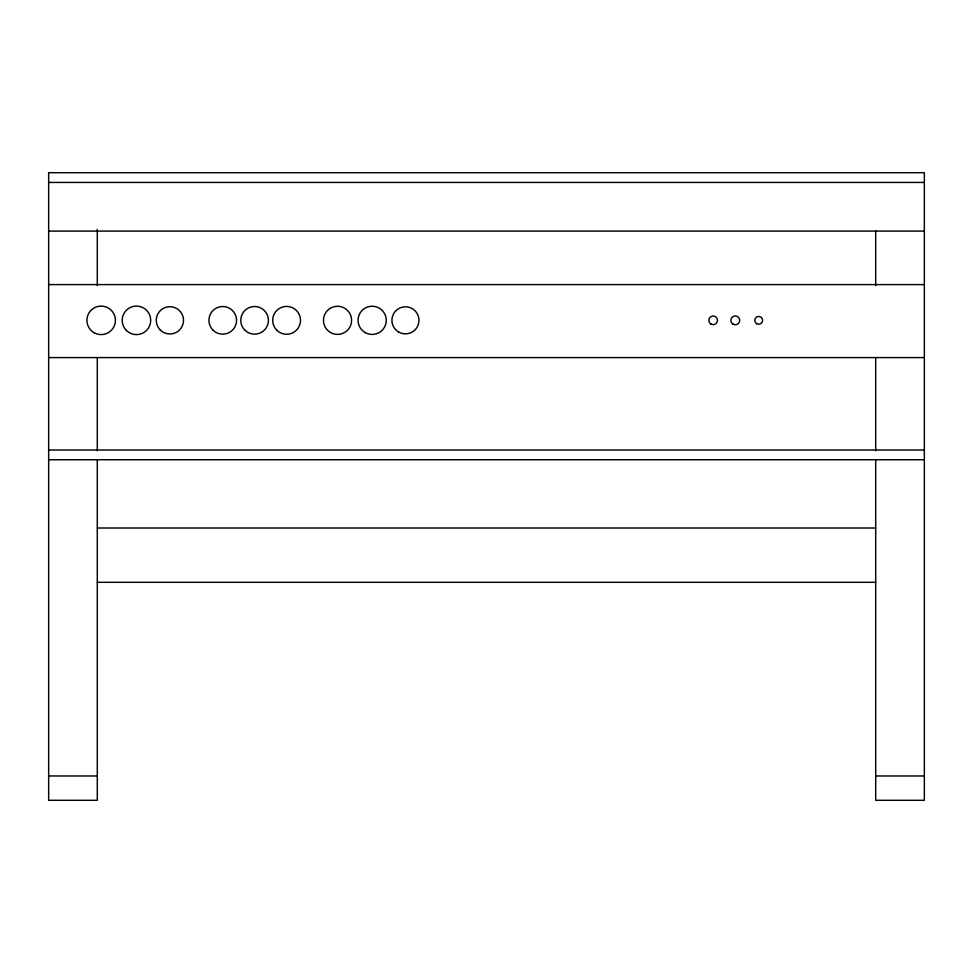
<?xml version="1.0" encoding="UTF-8"?>
<svg xmlns="http://www.w3.org/2000/svg" width="973" height="973" viewBox="0 0 973 973"><rect width="100%" height="100%" fill="white"/><g stroke="black" fill="none" stroke-linecap="round" stroke-linejoin="round"><path stroke-width="1.46" d="M48.65 182.438L924.35 182.438M48.65 231.088L924.35 231.088M48.65 284.603L924.35 284.603M48.65 357.578L924.35 357.578M48.65 450.013L924.35 450.013M48.65 459.743L924.35 459.743M97.3 528.011L875.7 528.011M97.3 582.304L875.7 582.304M48.65 775.968L97.3 775.968M875.7 775.968L924.35 775.968M875.7 230.954L875.7 285.6M875.7 358.283L875.7 450.779M875.7 459.743L875.7 800.293L924.35 800.293L924.35 172.708L48.65 172.708L48.65 800.293L97.3 800.293L97.3 459.743M97.3 229.433L97.3 285.6M97.3 358.283L97.3 450.779M126.368 330.419A14.254 14.254 0 0 0 150.219 324.021A14.254 14.254 0 0 0 132.766 306.568A14.254 14.254 0 0 0 126.368 330.419M212.965 330.102A13.817 13.817 0 0 0 236.074 323.912A13.817 13.817 0 0 0 219.156 306.994A13.817 13.817 0 0 0 212.965 330.102M756.751 323.705A3.892 3.892 0 0 0 762.589 320.336A3.892 3.892 0 0 0 756.751 316.967A3.892 3.892 0 0 0 756.751 323.705M398.675 332.048A13.525 13.525 0 0 0 418.962 320.336A13.525 13.525 0 0 0 398.675 308.623A13.525 13.525 0 0 0 398.675 332.048M330.504 332.511A14.06 14.06 0 0 0 351.594 320.336A14.06 14.06 0 0 0 330.504 308.161A14.06 14.06 0 0 0 330.504 332.511M710.995 324.082A4.33 4.33 0 0 0 717.49 320.336A4.33 4.33 0 0 0 710.995 316.59A4.33 4.33 0 0 0 710.995 324.082M276.758 330.175A13.914 13.914 0 0 0 300.037 323.936A13.914 13.914 0 0 0 282.997 306.896A13.914 13.914 0 0 0 276.758 330.175M160.253 329.969A13.622 13.622 0 0 0 183.046 323.863A13.622 13.622 0 0 0 166.359 307.176A13.622 13.622 0 0 0 160.253 329.969M244.819 330.102A13.817 13.817 0 0 0 267.94 323.912A13.817 13.817 0 0 0 251.01 306.994A13.817 13.817 0 0 0 244.819 330.102M94.04 332.681A14.254 14.254 0 0 0 115.422 320.336A14.254 14.254 0 0 0 94.04 307.991A14.254 14.254 0 0 0 94.04 332.681M733.07 324.167A4.427 4.427 0 0 0 739.711 320.336A4.427 4.427 0 0 0 733.07 316.505A4.427 4.427 0 0 0 733.07 324.167M365.106 332.547A14.108 14.108 0 0 0 386.269 320.336A14.108 14.108 0 0 0 365.106 308.113A14.108 14.108 0 0 0 365.106 332.547"/></g></svg>
